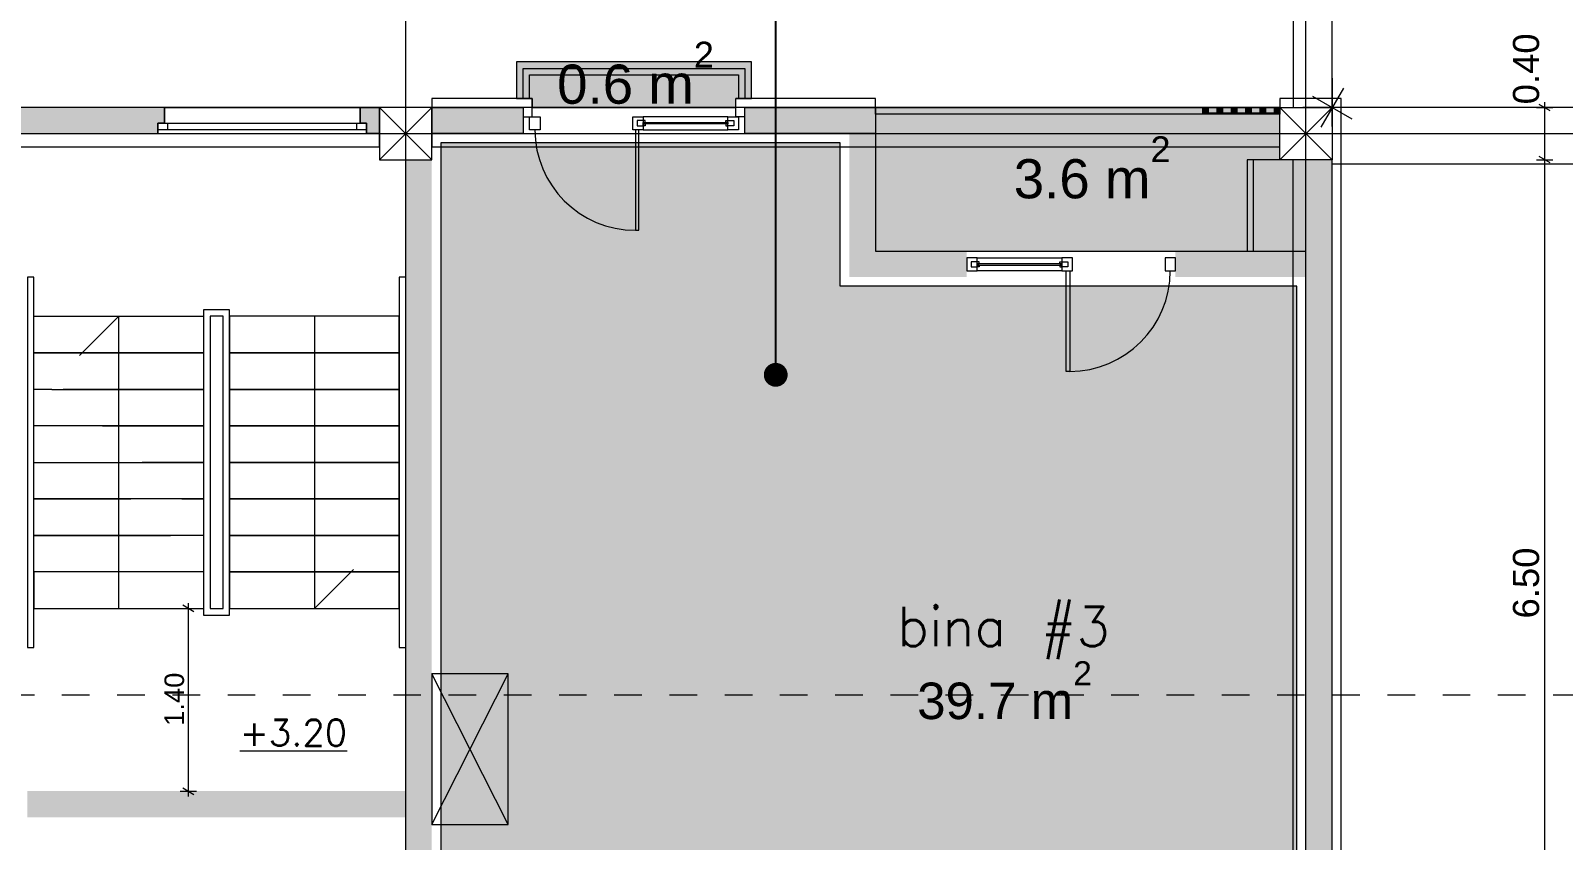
# Model space of a CAD drawing. Header units: millimetres. Extents: x 476244520 to 476657119, y 4620824743 to 4621446928.
# Drawn here: x 476421979 to 476433727, y 4621079039 to 4621085246 of the extents above; entities that cross this region are included whole.
import ezdxf

# ---------------------------------------------------------------- set-up
doc = ezdxf.new("R2010")
doc.units = ezdxf.units.MM
doc.header["$MEASUREMENT"] = 0
doc.set_wipeout_variables(frame=1)
doc.linetypes.add('Dashed', pattern=[423.333333, 211.666667, -211.666667])
doc.linetypes.add('Wipeout_Contour', pattern=[1000, 0, -1000])
for name, color, linetype, lineweight in [('2D Drafting - General_Pen_No__1_Pen_No__7', 7, 'Continuous', 0), ('2D Drafting - General_Pen_No__250_Pen_No__7_Pen_No__154', 154, 'Continuous', 0), ('2D Drafting - General_Pen_No__250_Pen_No__7_Pen_No__250', 7, 'Continuous', 0), ('2D Drafting - General_Pen_No__250_Pen_No__7_Pen_No__7', 7, 'Continuous', 0), ('2D Drafting - General_Pen_No__7_Pen_No__250', 7, 'Continuous', 0), ('2D Drafting - General_Pen_No__7_Pen_No__7_Pen_No__7', 7, 'Continuous', 0), ('Annotation - Text_Pen_No__7_Pen_No__142', 142, 'Continuous', 0), ('Doors_Pen_No__7_Pen_No__7_Pen_No__7', 7, 'Continuous', 0), ('G-Anno-Nplt_Pen_No__142', 142, 'Continuous', 0), ('G-Anno-Nplt_Pen_No__151', 151, 'Continuous', 0), ('G-Anno-Nplt_Pen_No__255', 255, 'Continuous', 0), ('G-Anno-Nplt_Pen_No__4', 7, 'Continuous', 0), ('G-Anno-Nplt_Pen_No__7', 7, 'Continuous', 0), ('gegmebi_Pen_No__7_Pen_No__7', 7, 'Continuous', 0), ('kar-panjara_Pen_No__7_Pen_No__7_Pen_No__7', 7, 'Continuous', 0), ('New_._Pen_No__1', 1, 'Continuous', 0), ('New_0_Pen_No__7', 7, 'Continuous', 0), ('New_2D Drafting - General_Pen_No__250_Pen_No__7_Pen_No__255', 255, 'Continuous', 0), ('New_2D Drafting - General_Pen_No__2_Pen_No__250', 7, 'Continuous', 0), ('New_2D Drafting - General_Pen_No__30_Pen_No__9_Pen_No__9_Pen_No__255', 255, 'Continuous', 0), ('New_2D Drafting - General_Pen_No__30_Pen_No__9_Pen_No__9_Pen_No__7', 7, 'Continuous', 0), ('New_reg_nak_Pen_No__250', 7, 'Continuous', 0), ('New_reg_nak_Pen_No__7', 7, 'Continuous', 0), ('New_shenobebi_Pen_No__1', 1, 'Continuous', 0), ('New_shenobebi_Pen_No__7', 7, 'Continuous', 0), ('New_Structural - Bearing_Pen_No__1', 1, 'Continuous', 0), ('New_Structural - Bearing_Pen_No__250', 7, 'Continuous', 0), ('zoma_Pen_No__1', 1, 'Continuous', 0), ('zoma_Pen_No__142', 142, 'Continuous', 0), ('zoma_Pen_No__5_Pen_No__5', 5, 'Continuous', 0)]:
    doc.layers.add(name, color=color, linetype=linetype, lineweight=lineweight)
doc.layers.add('zoma', color=7, linetype='Continuous')
doc.styles.add('GENERATED_STYLE_1', font='arial.ttf')
doc.styles.add('GENERATED_STYLE_2', font='arial.ttf')
doc.linetypes.add('Break', pattern='A,0,[1,A-4 бѓЎбѓђбѓ®бѓљбѓ\x98 - nikas1.Shx,S=15.679026,R=0,X=0,Y=0],-1975.557214,0', length=1975.557214)
doc.dimstyles.new('GENERATED_STYLE__11', dxfattribs={"dimtxt": 150, "dimasz": 64.421331, "dimexe": 0.18, "dimexo": 3, "dimgap": 0.09, "dimtad": 1, "dimlfac": 0.001, "dimzin": 0, "dimdsep": 46, "dimtxsty": 'GENERATED_STYLE_2', "dimblk": 'ARROWHEAD_2', "dimblk1": 'ARROWHEAD_2', "dimblk2": 'ARROWHEAD_2', "dimcen": 0.09, "dimclrd": 142, "dimclre": 142, "dimclrt": 142, "dimadec": 0, "dimazin": 0, "dimtfac": 1, "dimtdec": 4, "dimtmove": 0, "dimatfit": 3, "dimfxl": 1, "dimtolj": 1, "dimtzin": 0, "dimarcsym": 0})
doc.dimstyles.new('GENERATED_STYLE__18', dxfattribs={"dimtxt": 0.18, "dimasz": 364.8, "dimexe": 0.18, "dimexo": 0.0625, "dimgap": 0.09, "dimtad": 0, "dimtih": 1, "dimtoh": 1, "dimdec": 4, "dimzin": 0, "dimdsep": 46, "dimcen": 0.09, "dimadec": 0, "dimazin": 0, "dimtfac": 1, "dimtdec": 4, "dimtmove": 0, "dimatfit": 3, "dimldrblk": 'ARROWHEAD_11', "dimfxl": 1, "dimtolj": 1, "dimtzin": 0, "dimarcsym": 0})
doc.dimstyles.new('GENERATED_STYLE__6', dxfattribs={"dimtxt": 500, "dimasz": 228, "dimexe": 0.18, "dimexo": 3, "dimgap": 0.09, "dimtad": 1, "dimlfac": 0.001, "dimzin": 0, "dimdsep": 46, "dimtxsty": 'GENERATED_STYLE_2', "dimblk": 'ARROWHEAD_2', "dimblk1": 'ARROWHEAD_2', "dimblk2": 'ARROWHEAD_2', "dimcen": 0.09, "dimclrd": 1, "dimclre": 1, "dimclrt": 1, "dimadec": 0, "dimazin": 0, "dimtfac": 1, "dimtdec": 4, "dimtmove": 2, "dimatfit": 3, "dimfxl": 1, "dimtolj": 1, "dimtzin": 0, "dimarcsym": 0})
doc.dimstyles.new('GENERATED_STYLE__8', dxfattribs={"dimtxt": 200, "dimasz": 64.421331, "dimexe": 0.18, "dimexo": 3, "dimgap": 0.09, "dimtad": 1, "dimlfac": 0.001, "dimzin": 0, "dimdsep": 46, "dimtxsty": 'GENERATED_STYLE_2', "dimblk": 'ARROWHEAD_2', "dimblk1": 'ARROWHEAD_2', "dimblk2": 'ARROWHEAD_2', "dimcen": 0.09, "dimclrd": 142, "dimclre": 142, "dimclrt": 142, "dimadec": 0, "dimazin": 0, "dimtfac": 1, "dimtdec": 4, "dimtmove": 0, "dimatfit": 3, "dimfxl": 1, "dimtolj": 1, "dimtzin": 0, "dimarcsym": 0})

# ---------------------------------------------------------------- blocks, each defined once
blk = doc.blocks.new('*D306', base_point=(476844527, 4621385791))
at = {"layer": 'zoma_Pen_No__142', "color": 142, "linetype": 'Continuous', "lineweight": 0, "transparency": 16777216}
for p, q in [((476433521, 4621084656), (476433648, 4621084656)), ((476433627, 4621084632), (476433542, 4621084681)), ((476433584, 4621084698), (476433584, 4621084656)), ((476433584, 4621084656), (476433584, 4621084256)), ((476433627, 4621084232), (476433542, 4621084281)), ((476433521, 4621084256), (476433648, 4621084256))]:
    blk.add_line(p, q, dxfattribs=at)
at = {"layer": 'zoma_Pen_No__142', "color": 142, "lineweight": 0, "transparency": 16777216, "insert": (476433544, 4621084681), "char_height": 200, "attachment_point": 7, "rotation": 90, "style": 'GENERATED_STYLE_2'}
blk.add_mtext('\\A1;{\\pql;\\fArial CYR|b0|i0|c204|p34;0.40}', dxfattribs=at)
blk = doc.blocks.new('ARROWHEAD_2')
at = {"color": 0, "linetype": 'Continuous', "lineweight": 0}
for p, q in [((-0.378, -0.655), (0.378, 0.655)), ((0, 0), (-1, 0))]:
    blk.add_line(p, q, dxfattribs=at)
blk = doc.blocks.new('*D307', base_point=(476844527, 4621385791))
at = {"layer": 'zoma_Pen_No__142', "color": 142, "linetype": 'Continuous', "lineweight": 0, "transparency": 16777216}
for p, q in [((476433627, 4621084232), (476433542, 4621084281)), ((476433521, 4621084256), (476433648, 4621084256)), ((476433584, 4621084256), (476433584, 4621077756)), ((476433521, 4621077756), (476433648, 4621077756)), ((476433627, 4621077732), (476433542, 4621077781))]:
    blk.add_line(p, q, dxfattribs=at)
at = {"layer": 'zoma_Pen_No__142', "color": 142, "lineweight": 0, "transparency": 16777216, "char_height": 200, "attachment_point": 7, "rotation": 90, "style": 'GENERATED_STYLE_2'}
for s, insert in [('\\A1;{\\pql;\\fArial CYR|b0|i0|c204|p34;6.50}', (476433544, 4621080740)), ('\\A1;{\\pql;\\fArial CYR|b0|i0|c204|p34;0.40}', (476433544, 4621077781))]:
    blk.add_mtext(s, dxfattribs=dict(at, insert=insert))
blk = doc.blocks.new('*D341', base_point=(476844527, 4621385791))
at = {"layer": 'zoma_Pen_No__142', "color": 142, "linetype": 'Continuous', "lineweight": 0, "transparency": 16777216}
for p, q in [((476423124, 4621080817), (476423251, 4621080817)), ((476423230, 4621080792), (476423145, 4621080841)), ((476423187, 4621080858), (476423187, 4621080817)), ((476423187, 4621080817), (476423187, 4621079417)), ((476423124, 4621079417), (476423251, 4621079417)), ((476423145, 4621079441), (476423230, 4621079392)), ((476423187, 4621079417), (476423187, 4621079375))]:
    blk.add_line(p, q, dxfattribs=at)
at = {"layer": 'zoma_Pen_No__142', "color": 142, "lineweight": 0, "transparency": 16777216, "insert": (476423157, 4621079917), "char_height": 150, "attachment_point": 7, "rotation": 90, "style": 'GENERATED_STYLE_2'}
blk.add_mtext('\\A1;{\\pql;\\fArial CYR|b0|i0|c204|p34;1.40}', dxfattribs=at)
blk = doc.blocks.new('*D342', base_point=(476844527, 4621385791))
at = {"layer": 'zoma_Pen_No__142', "color": 142, "linetype": 'Continuous', "lineweight": 0, "transparency": 16777216}
for p, q in [((476423124, 4621080817), (476423251, 4621080817)), ((476423230, 4621080792), (476423145, 4621080841)), ((476423187, 4621080858), (476423187, 4621080817)), ((476423187, 4621080817), (476423187, 4621079417)), ((476423124, 4621079417), (476423251, 4621079417)), ((476423145, 4621079441), (476423230, 4621079392)), ((476423187, 4621079417), (476423187, 4621079375))]:
    blk.add_line(p, q, dxfattribs=at)
at = {"layer": 'zoma_Pen_No__142', "color": 142, "lineweight": 0, "transparency": 16777216, "insert": (476423157, 4621079917), "char_height": 150, "attachment_point": 7, "rotation": 90, "style": 'GENERATED_STYLE_2'}
blk.add_mtext('\\A1;{\\pql;\\fArial CYR|b0|i0|c204|p34;1.40}', dxfattribs=at)
blk = doc.blocks.new('*D410', base_point=(476844527, 4621385791))
at = {"layer": 'zoma_Pen_No__1', "color": 1, "linetype": 'Continuous', "lineweight": 0, "transparency": 16777216}
for p, q in [((476431956, 4621084881), (476431956, 4621084431)), ((476440529, 4621084881), (476440529, 4621084431)), ((476432042, 4621084806), (476431869, 4621084506)), ((476440442, 4621084506), (476440615, 4621084806)), ((476431956, 4621084656), (476431809, 4621084656)), ((476440529, 4621084656), (476431956, 4621084656)), ((476440675, 4621084656), (476440529, 4621084656))]:
    blk.add_line(p, q, dxfattribs=at)
at = {"layer": 'zoma_Pen_No__1', "color": 1, "lineweight": 0, "transparency": 16777216, "insert": (476437221, 4621084756), "char_height": 500, "attachment_point": 7, "style": 'GENERATED_STYLE_2'}
blk.add_mtext('\\A1;{\\pql;\\fArial CYR|b0|i0|c204|p34;59.09}', dxfattribs=at)
blk = doc.blocks.new('*D411', base_point=(476844527, 4621385791))
at = {"layer": 'zoma_Pen_No__1', "color": 1, "linetype": 'Continuous', "lineweight": 0, "transparency": 16777216}
for p, q in [((476432106, 4621092458), (476431806, 4621092632)), ((476431956, 4621092545), (476431956, 4621092692)), ((476432181, 4621092545), (476431731, 4621092545)), ((476431956, 4621084656), (476431956, 4621092545)), ((476432181, 4621084656), (476431731, 4621084656)), ((476431806, 4621084743), (476432106, 4621084570)), ((476431956, 4621084510), (476431956, 4621084656))]:
    blk.add_line(p, q, dxfattribs=at)
at = {"layer": 'zoma_Pen_No__1', "color": 1, "lineweight": 0, "transparency": 16777216, "insert": (476431856, 4621090099), "char_height": 500, "attachment_point": 7, "rotation": 90, "style": 'GENERATED_STYLE_2'}
blk.add_mtext('\\A1;{\\pql;\\fArial CYR|b0|i0|c204|p34;12.77}', dxfattribs=at)
blk = doc.blocks.new('ARROWHEAD_11')
at = {"color": 0, "linetype": 'Continuous', "lineweight": 0}
blk.add_line((0, 0), (-1, 0), dxfattribs=at)
at = {"color": 0, "linetype": 'Continuous', "lineweight": 0, "const_width": 0.25, "flags": 128}
blk.add_lwpolyline([(-0.125, 0, 1), (0.125, 0, 1)], format="xyb", close=True, dxfattribs=at)

msp = doc.modelspace()

# ---------------------------------------------------------------- hatches: boundary and pattern name
at = {"layer": '2D Drafting - General_Pen_No__250_Pen_No__7_Pen_No__154', "linetype": 'Continuous', "lineweight": 0}
for points in [[(476419804.21, 4621084536.437), (476419854.21, 4621084536.437), (476419854.207, 4621084456.436), (476422954.207, 4621084456.436), (476422954.207, 4621084536.436), (476423004.201, 4621084536.436), (476423004.201, 4621084656.437), (476419804.21, 4621084656.437)], [(476424654.207, 4621084656.6), (476424654.207, 4621084456.6), (476424554.207, 4621084456.6), (476424554.207, 4621084536.484), (476424504.205, 4621084536.484), (476424504.205, 4621084656.6), (476424554.207, 4621084656.6)]]:
    msp.add_hatch(color=154, dxfattribs=at).paths.add_polyline_path(points)
at = {"layer": '2D Drafting - General_Pen_No__250_Pen_No__7_Pen_No__7', "linetype": 'Continuous', "lineweight": 0}
for points in [[(476425754.026, 4621084456.437), (476425054.207, 4621084456.437), (476425054.207, 4621084656.437), (476425754.026, 4621084656.437)], [(476428453.861, 4621084456.395), (476427454.026, 4621084456.395), (476427454.026, 4621084656.429), (476428453.861, 4621084656.437)], [(476431554.207, 4621084606.437), (476430964.207, 4621084606.437), (476430964.207, 4621084616.437), (476431554.207, 4621084616.437)], [(476428253.736, 4621083556.438), (476428253.736, 4621084456.273), (476428453.736, 4621084456.273), (476428453.736, 4621083556.438)], [(476424854.207, 4621084256.437), (476424854.207, 4621078856.437), (476425054.207, 4621078856.437), (476425054.207, 4621084256.437)], [(476431754.207, 4621084256.437), (476431954.207, 4621084256.437), (476431954.207, 4621077756.437), (476431754.207, 4621077756.437)], [(476429154.207, 4621083356.438), (476428253.736, 4621083356.438), (476428253.736, 4621083556.438), (476429154.207, 4621083556.438)], [(476431754.207, 4621083356.438), (476430754.207, 4621083356.438), (476430754.207, 4621083556.438), (476431754.207, 4621083556.438)]]:
    msp.add_hatch(color=7, dxfattribs=at).paths.add_polyline_path(points)
at = {"layer": 'G-Anno-Nplt_Pen_No__151', "linetype": 'Continuous', "lineweight": 0, "true_color": 0x1f2f3f}
msp.add_hatch(color=169, dxfattribs=at).paths.add_polyline_path([(476425124.207, 4621077729.695), (476426585.533, 4621077729.695), (476426585.533, 4621077659.695), (476429209.947, 4621077659.695), (476429209.947, 4621077729.695), (476431284.207, 4621077729.695), (476431284.207, 4621078566.625), (476431684.207, 4621078566.625), (476431684.207, 4621083286.437), (476428184.026, 4621083286.437), (476428184.026, 4621084386.437), (476425124.207, 4621084386.437), (476425124.207, 4621084186.437), (476425124.207, 4621079100.008)])
at = {"layer": 'G-Anno-Nplt_Pen_No__255', "linetype": 'Continuous', "lineweight": 0, "true_color": 0x3f3f3f}
for points in [[(476427504.026, 4621085006.395), (476425704.026, 4621085006.395), (476425704.026, 4621084726.382), (476425824.034, 4621084726.382), (476425824.034, 4621084656.438), (476427384.012, 4621084656.452), (476427384.012, 4621084726.382), (476427504.026, 4621084726.382)], [(476431554.207, 4621084256.437), (476431554.207, 4621084656.437), (476428453.861, 4621084656.437), (476428453.861, 4621083556.44), (476431754.207, 4621083556.411), (476431754.207, 4621084256.437)]]:
    msp.add_hatch(color=250, dxfattribs=at).paths.add_polyline_path(points)
at = {"layer": 'G-Anno-Nplt_Pen_No__7', "linetype": 'Continuous', "lineweight": 0}
msp.add_hatch(color=7, dxfattribs=at).paths.add_polyline_path([(476421954.207, 4621079216.448), (476424854.207, 4621079216.448), (476424854.207, 4621079416.448), (476421954.207, 4621079416.448)])
at = {"layer": 'New_2D Drafting - General_Pen_No__250_Pen_No__7_Pen_No__255', "linetype": 'Continuous', "lineweight": 0}
msp.add_hatch(color=255, dxfattribs=at).paths.add_polyline_path([(476431754.207, 4621083556.411), (476431304.207, 4621083556.411), (476431304.207, 4621084256.411), (476431754.207, 4621084256.411)])
at = {"layer": 'New_2D Drafting - General_Pen_No__30_Pen_No__9_Pen_No__9_Pen_No__255', "linetype": 'Continuous', "lineweight": 0}
for points in [[(476431004.207, 4621084656.437), (476431004.207, 4621084616.437), (476430964.207, 4621084616.437), (476430964.207, 4621084656.437)], [(476431114.207, 4621084656.437), (476431114.207, 4621084616.437), (476431074.207, 4621084616.437), (476431074.207, 4621084656.437)], [(476431224.207, 4621084656.437), (476431224.207, 4621084616.437), (476431184.207, 4621084616.437), (476431184.207, 4621084656.437)], [(476431334.207, 4621084656.437), (476431334.207, 4621084616.437), (476431294.207, 4621084616.437), (476431294.207, 4621084656.437)], [(476431444.207, 4621084656.437), (476431444.207, 4621084616.437), (476431404.207, 4621084616.437), (476431404.207, 4621084656.437)], [(476431554.207, 4621084656.437), (476431554.207, 4621084616.437), (476431514.207, 4621084616.437), (476431514.207, 4621084656.437)]]:
    msp.add_hatch(color=255, dxfattribs=at).paths.add_polyline_path(points)

# ---------------------------------------------------------------- linework, layer by layer
at = {"layer": '2D Drafting - General_Pen_No__1_Pen_No__7', "color": 7, "linetype": 'Continuous', "lineweight": 0}
for p, q in [((476425054.207, 4621084256.437), (476424654.207, 4621084656.437)), ((476424654.207, 4621084256.437), (476425054.207, 4621084656.437)), ((476431954.207, 4621084256.437), (476431554.207, 4621084656.437)), ((476431554.207, 4621084256.437), (476431954.207, 4621084656.437))]:
    msp.add_line(p, q, dxfattribs=at)
at = {"layer": '2D Drafting - General_Pen_No__1_Pen_No__7', "color": 7, "linetype": 'Continuous', "lineweight": 0, "flags": 128}
for points in [[(476418154.207, 4621084356.437), (476424654.207, 4621084356.437), (476424654.207, 4621084656.437), (476418154.207, 4621084656.437)], [(476424654.207, 4621084256.437), (476425054.207, 4621084256.437), (476425054.207, 4621084656.437), (476424654.207, 4621084656.437)], [(476425054.207, 4621084356.437), (476431554.207, 4621084356.437), (476431554.207, 4621084656.437), (476425054.207, 4621084656.437)], [(476431954.207, 4621084256.437), (476431554.207, 4621084256.437), (476431554.207, 4621084656.437), (476431954.207, 4621084656.437)], [(476431954.207, 4621077756.437), (476431954.207, 4621084256.437), (476431654.207, 4621084256.437), (476431654.207, 4621077756.437)]]:
    msp.add_lwpolyline(points, close=True, dxfattribs=at)
msp.add_lwpolyline([(476422444.207, 4621082216.48), (476422004.207, 4621082216.48)], dxfattribs=at)
at = {"layer": '2D Drafting - General_Pen_No__250_Pen_No__7_Pen_No__250', "color": 7, "linetype": 'Continuous', "lineweight": 0, "flags": 128}
msp.add_lwpolyline([(476431554.207, 4621084606.437), (476430964.207, 4621084606.437), (476430964.207, 4621084616.437), (476431554.207, 4621084616.437)], close=True, dxfattribs=at)
at = {"layer": '2D Drafting - General_Pen_No__250_Pen_No__7_Pen_No__7', "color": 7, "linetype": 'Continuous', "lineweight": 0, "flags": 128}
for points in [[(476419804.21, 4621084536.437), (476419854.21, 4621084536.437), (476419854.207, 4621084456.436), (476422954.207, 4621084456.436), (476422954.207, 4621084536.436), (476423004.201, 4621084536.436), (476423004.201, 4621084656.437), (476419804.21, 4621084656.437)], [(476424654.207, 4621084656.6), (476424654.207, 4621084456.6), (476424554.207, 4621084456.6), (476424554.207, 4621084536.484), (476424504.205, 4621084536.484), (476424504.205, 4621084656.6), (476424554.207, 4621084656.6)], [(476425754.026, 4621084456.437), (476425054.207, 4621084456.437), (476425054.207, 4621084656.437), (476425754.026, 4621084656.437)], [(476428453.861, 4621084456.395), (476427454.026, 4621084456.395), (476427454.026, 4621084656.429), (476428453.861, 4621084656.437)]]:
    msp.add_lwpolyline(points, close=True, dxfattribs=at)
at = {"layer": '2D Drafting - General_Pen_No__7_Pen_No__250', "color": 7, "linetype": 'Continuous', "lineweight": 0, "flags": 128}
for points in [[(476425754.025, 4621084586.255), (476425824.04, 4621084586.253), (476425824.034, 4621084726.382)], [(476427454.026, 4621084586.305), (476427384.011, 4621084586.306), (476427384.012, 4621084726.382)]]:
    msp.add_lwpolyline(points, dxfattribs=at)
at = {"layer": '2D Drafting - General_Pen_No__7_Pen_No__7_Pen_No__7', "color": 7, "linetype": 'Continuous', "lineweight": 0, "flags": 128}
for points in [[(476427324.021, 4621084586.302), (476426674.021, 4621084586.273), (476426674.026, 4621084486.334), (476427324.026, 4621084486.363)], [(476429234.207, 4621083504.25), (476429884.207, 4621083504.221), (476429884.203, 4621083404.282), (476429234.203, 4621083404.311)]]:
    msp.add_lwpolyline(points, close=True, dxfattribs=at)
at = {"layer": '2D Drafting - General_Pen_No__7_Pen_No__7_Pen_No__7', "color": 7, "linetype": 'Continuous', "lineweight": 0}
for centre, start, end in [((476426614.337, 4621084486.321), 180.005711, 270.0025313), ((476429943.891, 4621083404.269), 269.9974687, 359.994289)]:
    msp.add_arc(centre, 770.311, start, end, dxfattribs=at)
at = {"layer": 'Doors_Pen_No__7_Pen_No__7_Pen_No__7', "color": 7, "linetype": 'Continuous', "lineweight": 0, "flags": 128}
for points in [[(476426641.003, 4621084486.322), (476426614.337, 4621084486.321), (476426614.371, 4621083716.01), (476426641.037, 4621083716.011)], [(476429917.225, 4621083404.27), (476429943.891, 4621083404.269), (476429943.857, 4621082633.958), (476429917.191, 4621082633.959)]]:
    msp.add_lwpolyline(points, close=True, dxfattribs=at)
at = {"layer": 'G-Anno-Nplt_Pen_No__4', "color": 7, "linetype": 'Continuous', "lineweight": 0, "flags": 128}
for points in [[(476427504.026, 4621085006.395), (476425704.026, 4621085006.395), (476425704.026, 4621084726.382), (476425824.034, 4621084726.382), (476425824.034, 4621084656.438), (476427384.012, 4621084656.452), (476427384.012, 4621084726.382), (476427504.026, 4621084726.382)], [(476431554.207, 4621084256.437), (476431554.207, 4621084656.437), (476428453.861, 4621084656.437), (476428453.861, 4621083556.44), (476431754.207, 4621083556.411), (476431754.207, 4621084256.437)], [(476425124.207, 4621077729.695), (476426585.533, 4621077729.695), (476426585.533, 4621077659.695), (476429209.947, 4621077659.695), (476429209.947, 4621077729.695), (476431284.207, 4621077729.695), (476431284.207, 4621078566.625), (476431684.207, 4621078566.625), (476431684.207, 4621083286.437), (476428184.026, 4621083286.437), (476428184.026, 4621084386.437), (476425124.207, 4621084386.437), (476425124.207, 4621084186.437), (476425124.207, 4621079100.008)]]:
    msp.add_lwpolyline(points, close=True, dxfattribs=at)
at = {"layer": 'gegmebi_Pen_No__7_Pen_No__7', "color": 7, "linetype": 'Continuous', "lineweight": 0, "flags": 128}
for points in [[(476422004.207, 4621082330.514), (476422004.207, 4621083356.48), (476421954.207, 4621083356.48), (476421954.207, 4621080516.48), (476422004.207, 4621080516.48)], [(476424854.207, 4621080516.48), (476424854.207, 4621083356.48), (476424804.207, 4621083356.48), (476424804.207, 4621080516.48)], [(476423304.207, 4621081502.822), (476423304.207, 4621080766.48), (476423504.207, 4621080766.48), (476423504.207, 4621083106.48), (476423304.207, 4621083106.48)], [(476423304.207, 4621083056.48), (476423304.207, 4621082776.48), (476422004.207, 4621082776.48), (476422004.207, 4621083056.48)], [(476423454.207, 4621083056.48), (476423354.207, 4621083056.48), (476423354.207, 4621080816.48), (476423454.207, 4621080816.48)], [(476423504.207, 4621083056.48), (476423504.207, 4621082776.48), (476424804.207, 4621082776.48), (476424804.207, 4621083056.48)], [(476423504.207, 4621082776.48), (476423504.207, 4621082496.48), (476424804.207, 4621082496.48), (476424804.207, 4621082776.48)], [(476423504.207, 4621082496.48), (476423504.207, 4621082216.48), (476424804.207, 4621082216.48), (476424804.207, 4621082496.48)], [(476423504.207, 4621082216.48), (476423504.207, 4621081936.48), (476424804.207, 4621081936.48), (476424804.207, 4621082216.48)], [(476423504.207, 4621081936.48), (476423504.207, 4621081656.48), (476424804.207, 4621081656.48), (476424804.207, 4621081936.48)], [(476423504.207, 4621081656.48), (476423504.207, 4621081376.48), (476424804.207, 4621081376.48), (476424804.207, 4621081656.48)], [(476423504.207, 4621081376.48), (476423504.207, 4621081096.48), (476424804.207, 4621081096.48), (476424804.207, 4621081376.48)], [(476423504.207, 4621081096.48), (476423504.207, 4621080816.48), (476424804.207, 4621080816.48), (476424804.207, 4621081096.48)]]:
    msp.add_lwpolyline(points, close=True, dxfattribs=at)
for points in [[(476422654.207, 4621080816.48), (476422654.207, 4621083056.48), (476422354.207, 4621082756.48)], [(476424154.207, 4621083056.48), (476424154.207, 4621080816.48), (476424454.207, 4621081116.48)], [(476422140.874, 4621082496.48), (476422004.207, 4621082496.48), (476422004.207, 4621082776.48), (476423304.207, 4621082776.48), (476423304.207, 4621082496.48), (476422227.744, 4621082496.48)], [(476422140.874, 4621082496.48), (476423304.207, 4621082496.48), (476423304.207, 4621082216.48), (476422444.207, 4621082216.48)], [(476422531.077, 4621082216.48), (476423304.207, 4621082216.48), (476423304.207, 4621081936.48), (476422834.411, 4621081936.48)], [(476423050.874, 4621081656.48), (476422004.207, 4621081656.48), (476422004.207, 4621081936.48), (476422754.207, 4621081936.48)], [(476422742.705, 4621081936.48), (476423304.207, 4621081936.48), (476423304.207, 4621081656.48), (476423049.936, 4621081656.48)], [(476423304.207, 4621081376.48), (476422004.207, 4621081376.48), (476422004.207, 4621081656.48), (476422747.54, 4621081656.48)], [(476423137.744, 4621081656.48), (476423304.207, 4621081656.48), (476423304.207, 4621081502.822)], [(476423304.207, 4621081142.634), (476423304.207, 4621081096.48), (476422004.207, 4621081096.48), (476422004.207, 4621081376.48), (476423050.874, 4621081376.48)], [(476423304.207, 4621081096.48), (476422004.207, 4621081096.48), (476422004.207, 4621080816.48), (476423304.207, 4621080816.48)]]:
    msp.add_lwpolyline(points, dxfattribs=at)
at = {"layer": 'kar-panjara_Pen_No__7_Pen_No__7_Pen_No__7', "color": 7, "linetype": 'Continuous', "lineweight": 0, "flags": 128}
for points in [[(476425804.021, 4621084586.253), (476425884.021, 4621084586.257), (476425884.026, 4621084486.257), (476425804.026, 4621084486.253)], [(476426594.021, 4621084586.331), (476426674.021, 4621084586.334), (476426674.026, 4621084486.334), (476426594.026, 4621084486.331)], [(476426629.024, 4621084516.332), (476426674.024, 4621084516.334), (476426674.024, 4621084531.334), (476426674.023, 4621084541.334), (476426689.023, 4621084541.335), (476426689.023, 4621084556.335), (476426629.023, 4621084556.332)], [(476427324.024, 4621084531.363), (476426674.024, 4621084531.334), (476426674.023, 4621084541.334), (476427324.023, 4621084541.363)], [(476426689.024, 4621084516.335), (476426674.024, 4621084516.334), (476426674.024, 4621084531.334), (476426689.024, 4621084531.335)], [(476427369.024, 4621084516.365), (476427324.024, 4621084516.363), (476427324.024, 4621084531.363), (476427324.023, 4621084541.363), (476427309.023, 4621084541.362), (476427309.023, 4621084556.362), (476427369.023, 4621084556.365)], [(476427309.024, 4621084516.362), (476427324.024, 4621084516.363), (476427324.024, 4621084531.363), (476427309.024, 4621084531.362)], [(476427324.021, 4621084586.302), (476427404.021, 4621084586.306), (476427404.026, 4621084486.306), (476427324.026, 4621084486.302)], [(476429234.207, 4621083504.25), (476429154.207, 4621083504.253), (476429154.203, 4621083404.253), (476429234.203, 4621083404.25)], [(476429189.204, 4621083434.313), (476429234.204, 4621083434.311), (476429234.205, 4621083449.311), (476429234.205, 4621083459.311), (476429249.205, 4621083459.31), (476429249.206, 4621083474.31), (476429189.206, 4621083474.313)], [(476429234.205, 4621083449.311), (476429884.205, 4621083449.282), (476429884.205, 4621083459.282), (476429234.205, 4621083459.311)], [(476429929.204, 4621083434.28), (476429884.204, 4621083434.282), (476429884.205, 4621083449.282), (476429884.205, 4621083459.282), (476429869.205, 4621083459.283), (476429869.206, 4621083474.283), (476429929.206, 4621083474.28)], [(476429964.207, 4621083504.279), (476429884.207, 4621083504.282), (476429884.203, 4621083404.282), (476429964.203, 4621083404.279)], [(476430754.207, 4621083504.201), (476430674.207, 4621083504.204), (476430674.203, 4621083404.204), (476430754.203, 4621083404.201)], [(476429249.204, 4621083434.31), (476429234.204, 4621083434.311), (476429234.205, 4621083449.311), (476429249.205, 4621083449.31)], [(476429869.204, 4621083434.283), (476429884.204, 4621083434.282), (476429884.205, 4621083449.282), (476429869.205, 4621083449.283)]]:
    msp.add_lwpolyline(points, close=True, dxfattribs=at)
at = {"layer": 'New_0_Pen_No__7', "color": 7, "linetype": 'Continuous', "lineweight": 0}
msp.add_lwpolyline([(476425054.207, 4621080314.838), (476425054.207, 4621079161.012), (476425638.283, 4621079161.012), (476425638.283, 4621080314.838)], close=True, dxfattribs=at)
for points in [[(476425054.207, 4621079161.012), (476425638.283, 4621080314.838)], [(476425638.283, 4621079161.012), (476425054.207, 4621080314.838)]]:
    msp.add_lwpolyline(points, dxfattribs=at)
at = {"layer": 'New_2D Drafting - General_Pen_No__30_Pen_No__9_Pen_No__9_Pen_No__7', "color": 7, "linetype": 'Continuous', "lineweight": 0, "flags": 128}
for points in [[(476431004.207, 4621084656.437), (476431004.207, 4621084616.437), (476430964.207, 4621084616.437), (476430964.207, 4621084656.437)], [(476431114.207, 4621084656.437), (476431114.207, 4621084616.437), (476431074.207, 4621084616.437), (476431074.207, 4621084656.437)], [(476431224.207, 4621084656.437), (476431224.207, 4621084616.437), (476431184.207, 4621084616.437), (476431184.207, 4621084656.437)], [(476431334.207, 4621084656.437), (476431334.207, 4621084616.437), (476431294.207, 4621084616.437), (476431294.207, 4621084656.437)], [(476431444.207, 4621084656.437), (476431444.207, 4621084616.437), (476431404.207, 4621084616.437), (476431404.207, 4621084656.437)], [(476431554.207, 4621084656.437), (476431554.207, 4621084616.437), (476431514.207, 4621084616.437), (476431514.207, 4621084656.437)]]:
    msp.add_lwpolyline(points, close=True, dxfattribs=at)
at = {"layer": 'New_reg_nak_Pen_No__250', "color": 7, "linetype": 'Continuous', "lineweight": 0}
msp.add_line((476431349.685, 4621084256.411), (476431349.685, 4621083556.411), dxfattribs=at)
at = {"layer": 'New_reg_nak_Pen_No__250', "color": 7, "linetype": 'Continuous', "lineweight": 0, "flags": 128}
for points in [[(476431554.207, 4621084606.437), (476428453.861, 4621084606.437), (476428453.861, 4621084656.437), (476431554.207, 4621084656.437)], [(476431754.207, 4621083556.411), (476431754.207, 4621084256.411), (476431304.207, 4621084256.411), (476431304.207, 4621083556.411)]]:
    msp.add_lwpolyline(points, close=True, dxfattribs=at)
at = {"layer": 'New_reg_nak_Pen_No__7', "color": 7, "linetype": 'Continuous', "lineweight": 0, "flags": 128}
for points in [[(476425824.034, 4621084726.382), (476425054.206, 4621084726.375), (476425054.207, 4621084656.474)], [(476428453.861, 4621084656.437), (476428453.86, 4621084726.405), (476427384.012, 4621084726.381)], [(476430854.207, 4621066956.443), (476430854.206, 4621066886.447), (476432024.268, 4621066886.437), (476432024.107, 4621084726.437), (476431554.206, 4621084726.433), (476431554.207, 4621084656.437)]]:
    msp.add_lwpolyline(points, dxfattribs=at)
at = {"layer": 'New_shenobebi_Pen_No__1', "color": 1, "linetype": 'Dashed', "lineweight": 0}
msp.add_lwpolyline([(476436401.006, 4621080152.14), (476385327.793, 4621080152.14)], dxfattribs=at)
at = {"layer": 'New_shenobebi_Pen_No__7', "color": 7, "linetype": 'Continuous', "lineweight": 0}
for p, q in [((476425754.026, 4621084956.395), (476427454.026, 4621084956.395)), ((476425754.026, 4621084726.437), (476425754.026, 4621084956.395)), ((476425804.026, 4621084906.395), (476427404.026, 4621084906.395)), ((476425804.026, 4621084726.437), (476425804.026, 4621084906.395)), ((476427404.026, 4621084906.395), (476427404.026, 4621084726.437)), ((476427454.026, 4621084956.395), (476427454.026, 4621084726.437))]:
    msp.add_line(p, q, dxfattribs=at)
at = {"layer": 'New_Structural - Bearing_Pen_No__1', "color": 1, "linetype": 'Break', "lineweight": 0}
for p, q in [((476431658.06, 4621084656.437), (476431658.06, 4621092545.081)), ((476440528.719, 4621084221.968), (476431955.829, 4621084221.968))]:
    msp.add_line(p, q, dxfattribs=at)
at = {"layer": 'New_Structural - Bearing_Pen_No__250', "color": 7, "linetype": 'Continuous', "lineweight": 0}
for p, q in [((476423004.201, 4621084656.437), (476424504.201, 4621084656.484)), ((476423004.201, 4621084656.437), (476423004.205, 4621084536.437)), ((476424504.201, 4621084656.484), (476424504.205, 4621084536.484)), ((476422954.205, 4621084536.436), (476423029.205, 4621084536.438)), ((476423004.205, 4621084536.437), (476422954.205, 4621084536.436)), ((476423004.205, 4621084536.437), (476422954.205, 4621084536.436)), ((476422954.205, 4621084536.436), (476422954.206, 4621084486.436)), ((476422954.205, 4621084536.436), (476422954.206, 4621084486.436)), ((476423029.205, 4621084536.438), (476424479.205, 4621084536.483)), ((476423029.205, 4621084536.438), (476423029.206, 4621084486.438)), ((476424479.205, 4621084536.483), (476424554.205, 4621084536.485)), ((476424479.206, 4621084486.483), (476424479.205, 4621084536.483)), ((476424504.205, 4621084536.484), (476424554.205, 4621084536.485)), ((476424504.205, 4621084536.484), (476424554.205, 4621084536.485)), ((476424554.205, 4621084536.485), (476424554.206, 4621084486.485)), ((476424554.205, 4621084536.485), (476424554.206, 4621084486.485)), ((476423029.206, 4621084486.438), (476422954.206, 4621084486.436)), ((476422954.206, 4621084486.436), (476422954.207, 4621084456.436)), ((476422954.207, 4621084456.436), (476424554.207, 4621084456.485)), ((476424479.206, 4621084486.483), (476423029.206, 4621084486.438)), ((476424554.206, 4621084486.485), (476424479.206, 4621084486.483)), ((476424554.206, 4621084486.485), (476424554.207, 4621084456.485))]:
    msp.add_line(p, q, dxfattribs=at)
at = {"layer": 'zoma_Pen_No__5_Pen_No__5', "color": 5, "linetype": 'Continuous', "lineweight": 0}
for p, q in [((476424854.207, 4621063446.84), (476424854.207, 4621088157.646)), ((476431754.207, 4621063446.84), (476431754.207, 4621088157.646)), ((476386273.656, 4621084456.437), (476436160.037, 4621084456.437)), ((476386273.656, 4621084456.437), (476436160.037, 4621084456.437))]:
    msp.add_line(p, q, dxfattribs=at)

# ---------------------------------------------------------------- texts
at = {"layer": 'Annotation - Text_Pen_No__7_Pen_No__142', "color": 142, "linetype": 'Continuous', "lineweight": 0, "insert": (476429436.714, 4621080828.208), "char_height": 300, "attachment_point": 2}
msp.add_mtext('\\A1;{\\pqc;\\Ftxt.shx;bina #\\Ftxt.shx;3}', dxfattribs=at)
at = {"layer": 'G-Anno-Nplt_Pen_No__142', "color": 142, "lineweight": 0, "insert": (476428774.55, 4621079964.822), "char_height": 280, "attachment_point": 7, "style": 'GENERATED_STYLE_1'}
msp.add_mtext('{\\fArial|b0|i0|c0|p34;39.7 m{\\H0.66x;\\S2^  ;}}', dxfattribs=at)
at = {"layer": 'G-Anno-Nplt_Pen_No__7', "color": 7, "lineweight": 0, "char_height": 300, "attachment_point": 7, "style": 'GENERATED_STYLE_1'}
for s, insert in [('{\\fArial|b0|i0|c0|p34;0.6 m{\\H0.66x;\\S2^  ;}}', (476426014.611, 4621084681.416)), ('{\\fArial|b0|i0|c0|p34;3.6 m{\\H0.66x;\\S2^  ;}}', (476429514.619, 4621083956.424))]:
    msp.add_mtext(s, dxfattribs=dict(at, insert=insert))

# ---------------------------------------------------------------- dimensions: what is measured, and where the dimension line sits
at = {"layer": 'zoma', "color": 1, "linetype": 'Continuous', "lineweight": 0}
for base, p1, p2, angle, text, picture, middle, turn in [((476431955.829, 4621092545.081), (476431955.829, 4621084656.437), (476431955.829, 4621092545.081), 90, '12.77', '*D411', (476431605.829, 4621090939.426), 90), ((476431955.829, 4621084656.437), (476440528.719, 4621084656.437), (476431955.829, 4621084656.434), 180, '59.09', '*D410', (476438061.364, 4621085006.437), 360)]:
    dim = msp.add_linear_dim(base=base, p1=p1, p2=p2, angle=angle, text=text, dimstyle='GENERATED_STYLE__6', dxfattribs=at)
    dim.commit()
    dim.dimension.update_dxf_attribs({"geometry": picture, "text_midpoint": middle, "dimtype": 160, "text_rotation": turn})
at = {"layer": 'zoma', "color": 142, "linetype": 'Continuous', "lineweight": 0}
for base, p1, p2, dimstyle, picture, middle in [((476433584.416, 4621084256.437), (476431954.207, 4621084656.437), (476431954.207, 4621084256.437), 'GENERATED_STYLE__8', '*D306', (476433444.416, 4621084940.699)), ((476433584.416, 4621077756.437), (476431954.207, 4621084256.437), (476431954.207, 4621077756.437), 'GENERATED_STYLE__8', '*D307', (476433444.416, 4621081000.144)), ((476423187.273, 4621079416.642), (476423187.273, 4621080816.642), (476423187.273, 4621079416.642), 'GENERATED_STYLE__11', '*D341', (476423082.273, 4621080111.923)), ((476423187.273, 4621079416.642), (476423187.273, 4621080816.642), (476423187.273, 4621079416.642), 'GENERATED_STYLE__11', '*D342', (476423082.273, 4621080111.923))]:
    dim = msp.add_linear_dim(base=base, p1=p1, p2=p2, angle=270, dimstyle=dimstyle, dxfattribs=at)
    dim.commit()
    dim.dimension.update_dxf_attribs({"geometry": picture, "text_midpoint": middle, "dimtype": 160, "text_rotation": 90})

# ---------------------------------------------------------------- leaders
at = {"layer": 'New_2D Drafting - General_Pen_No__2_Pen_No__250', "color": 7, "linetype": 'Continuous', "lineweight": 0, "annotation_type": 0, "has_hookline": 1, "hookline_direction": 0, "text_width": 1933.333}
msp.add_leader([(476427690.385, 4621082607.676), (476427690.385, 4621090162.662), (476428790.295, 4621090162.662)], dimstyle='GENERATED_STYLE__18', dxfattribs=at)

# ---------------------------------------------------------------- wipeouts: each hides what was drawn before it
at = {"color": 1, "linetype": 'Wipeout_Contour', "lineweight": 0, "ltscale": 18582296310.96196}
msp.add_wipeout([(476423538.443, 4621079959.807), (476424448.638, 4621079959.807), (476424448.638, 4621079677.454), (476423538.443, 4621079677.454)], dxfattribs=at).dxf.layer = 'New_._Pen_No__1'

# ---------------------------------------------------------------- next in the draw order: texts
at = {"layer": 'New_._Pen_No__1', "color": 1, "linetype": 'Continuous', "lineweight": 0, "insert": (476423993.54, 4621079964.795), "char_height": 200, "attachment_point": 2}
msp.add_mtext('\\A1;{\\pqc;\\Ftxt.shx;\\L\\L+3\\Ftxt.shx;.\\Ftxt.shx;2\\Ftxt.shx;0}', dxfattribs=at)

# ---------------------------------------------------------------- next in the draw order: wipeouts: each hides what was drawn before it
at = {"color": 1, "linetype": 'Wipeout_Contour', "lineweight": 0, "ltscale": 18582296310.96196}
msp.add_wipeout([(476423538.443, 4621079959.807), (476424448.638, 4621079959.807), (476424448.638, 4621079677.454), (476423538.443, 4621079677.454)], dxfattribs=at).dxf.layer = 'New_._Pen_No__1'

# ---------------------------------------------------------------- next in the draw order: texts
at = {"layer": 'New_._Pen_No__1', "color": 1, "linetype": 'Continuous', "lineweight": 0, "insert": (476423993.54, 4621079964.795), "char_height": 200, "attachment_point": 2}
msp.add_mtext('\\A1;{\\pqc;\\Ftxt.shx;\\L\\L+3\\Ftxt.shx;.\\Ftxt.shx;2\\Ftxt.shx;0}', dxfattribs=at)

doc.saveas('drawing.dxf')
